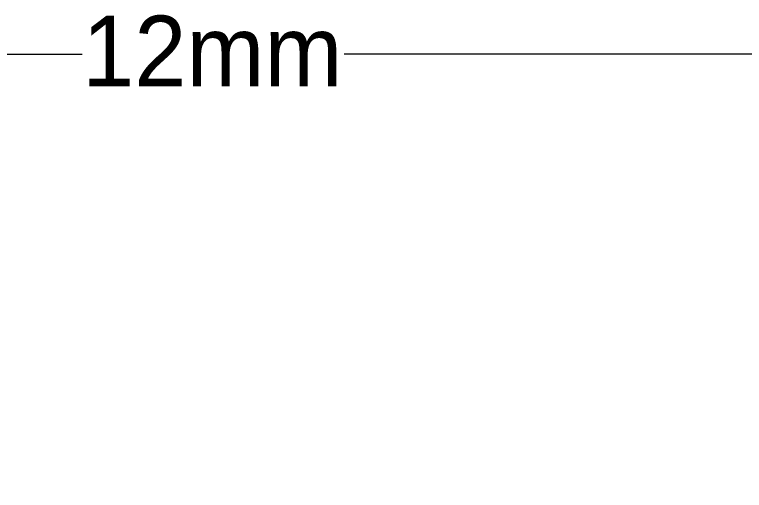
# Model space of a CAD drawing. Header units: millimetres. Extents: x 0.9 to 40.8, y 0.9 to 31.3.
# Drawn here: x 26.643 to 31.535, y 17.016 to 20.203 of the extents above; entities that cross this region are included whole.
import ezdxf

# ---------------------------------------------------------------- set-up
doc = ezdxf.new("R2010")
doc.units = ezdxf.units.MM
doc.header["$LTSCALE"] = 0.14931
doc.linetypes.add('SLD-Solid', pattern=[0])
doc.styles.add('SLDTEXTSTYLE0', font='ARIAL.TTF', dxfattribs={"width": 0.948})
doc.dimstyles.new('SLDDIMSTYLE0', dxfattribs={"dimtxt": 0.460171, "dimasz": 0.460171, "dimexe": 0, "dimexo": 0.0625, "dimgap": 0.115043, "dimtad": 0, "dimtih": 1, "dimtoh": 1, "dimdec": 4, "dimrnd": 1e-09, "dimzin": 12, "dimdsep": 46, "dimtxsty": 'SLDTEXTSTYLE0', "dimsah": 1, "dimcen": 0.09, "dimadec": 0, "dimazin": 3, "dimtfac": 1, "dimtdec": 4, "dimtofl": 0, "dimtmove": 0, "dimatfit": 3, "dimfxl": 0, "dimfrac": 2, "dimtolj": 1, "dimtzin": 12, "dimarcsym": 0})

# ---------------------------------------------------------------- blocks, each defined once
blk = doc.blocks.new('_D_1')
at = {"color": 7, "linetype": 'SLD-Solid', "lineweight": 0}
for p, q in [((21.9754, 18.9196), (21.9754, 20.1754)), ((33.9754, 16.5046), (33.9754, 20.1754)), ((21.9754, 19.9383), (27.0968, 19.9383)), ((33.9754, 19.9383), (28.8526, 19.9383))]:
    blk.add_line(p, q, dxfattribs=at)
at = {"color": 7, "linetype": 'SLD-Solid', "lineweight": 18}
for points in [[(21.9754, 19.9383), (22.4355, 19.8675), (22.4355, 20.0091)], [(33.9754, 19.9383), (33.5152, 20.0091), (33.5152, 19.8675)]]:
    blk.add_solid(points, dxfattribs=at)
at = {"color": 7, "linetype": 'SLD-Solid', "lineweight": 18, "insert": (27.0968, 20.1961), "char_height": 0.47406, "attachment_point": 1, "style": 'SLDTEXTSTYLE0'}
blk.add_mtext('12mm', dxfattribs=at)

msp = doc.modelspace()

# ---------------------------------------------------------------- dimensions: what is measured, and where the dimension line sits
at = {"color": 7, "linetype": 'SLD-Solid', "lineweight": 18}
dim = msp.add_linear_dim(base=(33.97536, 19.93834), p1=(21.97536, 18.44555), p2=(33.97536, 16.03055), angle=0, dimstyle='SLDDIMSTYLE0', dxfattribs=at)
dim.commit()
dim.dimension.update_dxf_attribs({"geometry": '_D_1', "text_midpoint": (27.97472, 19.93834), "dimtype": 160})

doc.saveas('drawing.dxf')
